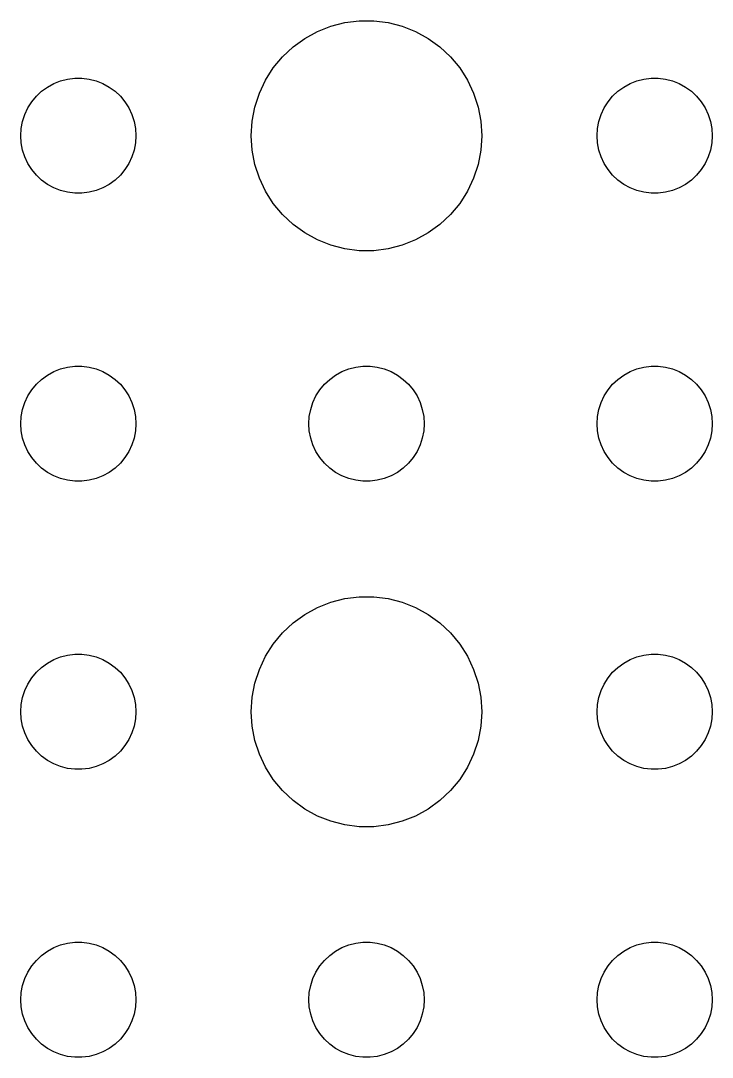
# Model space of a CAD drawing. Header units: metres. Extents: x -112 to 112, y -112 to 112.
# Drawn here: x -39 to -21, y -54 to -27.01 of the extents above; entities that cross this region are included whole.
import ezdxf

# ---------------------------------------------------------------- set-up
doc = ezdxf.new("R2010")
doc.units = ezdxf.units.M

msp = doc.modelspace()

# ---------------------------------------------------------------- linework, layer by layer
for p, q in [((-31.2773, -27.2855), (-30.927, -27.1468)), ((-30.927, -27.1468), (-30.5621, -27.0531)), ((-30.5621, -27.0531), (-30.1884, -27.0059)), ((-30.1884, -27.0059), (-29.8116, -27.0059)), ((-29.8116, -27.0059), (-29.4379, -27.0531)), ((-29.4379, -27.0531), (-29.0729, -27.1468)), ((-29.0729, -27.1468), (-28.7227, -27.2855)), ((-31.9123, -27.6884), (-31.6075, -27.467)), ((-31.6075, -27.467), (-31.2773, -27.2855)), ((-28.7227, -27.2855), (-28.3925, -27.467)), ((-28.3925, -27.467), (-28.0877, -27.6884)), ((-32.1869, -27.9464), (-31.9123, -27.6884)), ((-28.0877, -27.6884), (-27.8131, -27.9464)), ((-32.427, -28.2366), (-32.1869, -27.9464)), ((-27.8131, -27.9464), (-27.5729, -28.2366)), ((-32.6289, -28.5547), (-32.427, -28.2366)), ((-27.5729, -28.2366), (-27.3711, -28.5547)), ((-38.1387, -28.6427), (-37.9635, -28.5734)), ((-37.9635, -28.5734), (-37.7811, -28.5266)), ((-37.7811, -28.5266), (-37.5942, -28.503)), ((-37.5942, -28.503), (-37.4058, -28.503)), ((-37.4058, -28.503), (-37.2189, -28.5266)), ((-37.2189, -28.5266), (-37.0365, -28.5734)), ((-37.0365, -28.5734), (-36.8613, -28.6427)), ((-32.7893, -28.8956), (-32.6289, -28.5547)), ((-27.3711, -28.5547), (-27.2107, -28.8956)), ((-23.1387, -28.6427), (-22.9635, -28.5734)), ((-22.9635, -28.5734), (-22.7811, -28.5266)), ((-22.7811, -28.5266), (-22.5942, -28.503)), ((-22.5942, -28.503), (-22.4058, -28.503)), ((-22.4058, -28.503), (-22.2189, -28.5266)), ((-22.2189, -28.5266), (-22.0365, -28.5734)), ((-22.0365, -28.5734), (-21.8613, -28.6427)), ((-38.5934, -28.9732), (-38.4561, -28.8442)), ((-38.4561, -28.8442), (-38.3037, -28.7335)), ((-38.3037, -28.7335), (-38.1387, -28.6427)), ((-36.8613, -28.6427), (-36.6963, -28.7335)), ((-36.6963, -28.7335), (-36.5439, -28.8442)), ((-36.5439, -28.8442), (-36.4065, -28.9732)), ((-23.5934, -28.9732), (-23.4561, -28.8442)), ((-23.4561, -28.8442), (-23.3037, -28.7335)), ((-23.3037, -28.7335), (-23.1387, -28.6427)), ((-21.8613, -28.6427), (-21.6963, -28.7335)), ((-21.6963, -28.7335), (-21.5439, -28.8442)), ((-21.5439, -28.8442), (-21.4065, -28.9732)), ((-38.8145, -29.2774), (-38.7135, -29.1183)), ((-38.7135, -29.1183), (-38.5934, -28.9732)), ((-36.4065, -28.9732), (-36.2865, -29.1183)), ((-36.2865, -29.1183), (-36.1855, -29.2774)), ((-32.9057, -29.2539), (-32.7893, -28.8956)), ((-27.2107, -28.8956), (-27.0942, -29.2539)), ((-23.8145, -29.2774), (-23.7135, -29.1183)), ((-23.7135, -29.1183), (-23.5934, -28.9732)), ((-21.4065, -28.9732), (-21.2865, -29.1183)), ((-21.2865, -29.1183), (-21.1855, -29.2774)), ((-38.8947, -29.4478), (-38.8145, -29.2774)), ((-36.1855, -29.2774), (-36.1053, -29.4478)), ((-32.9763, -29.624), (-32.9057, -29.2539)), ((-27.0942, -29.2539), (-27.0237, -29.624)), ((-23.8947, -29.4478), (-23.8145, -29.2774)), ((-21.1855, -29.2774), (-21.1053, -29.4478)), ((-38.9882, -29.812), (-38.9529, -29.627)), ((-38.9529, -29.627), (-38.8947, -29.4478)), ((-36.1053, -29.4478), (-36.0471, -29.627)), ((-36.0471, -29.627), (-36.0118, -29.812)), ((-33, -30), (-32.9763, -29.624)), ((-27.0237, -29.624), (-27, -30)), ((-23.9882, -29.812), (-23.9529, -29.627)), ((-23.9529, -29.627), (-23.8947, -29.4478)), ((-21.1053, -29.4478), (-21.0471, -29.627)), ((-21.0471, -29.627), (-21.0118, -29.812)), ((-39, -30), (-38.9882, -29.812)), ((-36.0118, -29.812), (-36, -30)), ((-24, -30), (-23.9882, -29.812)), ((-21.0118, -29.812), (-21, -30)), ((-38.9882, -30.188), (-39, -30)), ((-38.9529, -30.373), (-38.9882, -30.188)), ((-36.0118, -30.188), (-36.0471, -30.373)), ((-36, -30), (-36.0118, -30.188)), ((-32.9763, -30.376), (-33, -30)), ((-27, -30), (-27.0237, -30.376)), ((-23.9882, -30.188), (-24, -30)), ((-23.9529, -30.373), (-23.9882, -30.188)), ((-21.0118, -30.188), (-21.0471, -30.373)), ((-21, -30), (-21.0118, -30.188)), ((-38.8947, -30.5522), (-38.9529, -30.373)), ((-36.0471, -30.373), (-36.1053, -30.5522)), ((-32.9057, -30.7461), (-32.9763, -30.376)), ((-27.0237, -30.376), (-27.0942, -30.7461)), ((-23.8947, -30.5522), (-23.9529, -30.373)), ((-21.0471, -30.373), (-21.1053, -30.5522)), ((-38.8145, -30.7226), (-38.8947, -30.5522)), ((-38.7135, -30.8817), (-38.8145, -30.7226)), ((-36.1855, -30.7226), (-36.2865, -30.8817)), ((-36.1053, -30.5522), (-36.1855, -30.7226)), ((-32.7893, -31.1044), (-32.9057, -30.7461)), ((-27.0942, -30.7461), (-27.2107, -31.1044)), ((-23.8145, -30.7226), (-23.8947, -30.5522)), ((-23.7135, -30.8817), (-23.8145, -30.7226)), ((-21.1855, -30.7226), (-21.2865, -30.8817)), ((-21.1053, -30.5522), (-21.1855, -30.7226)), ((-38.5934, -31.0268), (-38.7135, -30.8817)), ((-38.4561, -31.1558), (-38.5934, -31.0268)), ((-36.4065, -31.0268), (-36.5439, -31.1558)), ((-36.2865, -30.8817), (-36.4065, -31.0268)), ((-23.5934, -31.0268), (-23.7135, -30.8817)), ((-23.4561, -31.1558), (-23.5934, -31.0268)), ((-21.4065, -31.0268), (-21.5439, -31.1558)), ((-21.2865, -30.8817), (-21.4065, -31.0268)), ((-38.3037, -31.2665), (-38.4561, -31.1558)), ((-38.1387, -31.3572), (-38.3037, -31.2665)), ((-36.6963, -31.2665), (-36.8613, -31.3572)), ((-36.5439, -31.1558), (-36.6963, -31.2665)), ((-32.6289, -31.4453), (-32.7893, -31.1044)), ((-27.2107, -31.1044), (-27.3711, -31.4453)), ((-23.3037, -31.2665), (-23.4561, -31.1558)), ((-23.1387, -31.3572), (-23.3037, -31.2665)), ((-21.6963, -31.2665), (-21.8613, -31.3572)), ((-21.5439, -31.1558), (-21.6963, -31.2665)), ((-37.9635, -31.4266), (-38.1387, -31.3572)), ((-37.7811, -31.4734), (-37.9635, -31.4266)), ((-37.5942, -31.497), (-37.7811, -31.4734)), ((-37.4058, -31.497), (-37.5942, -31.497)), ((-37.2189, -31.4734), (-37.4058, -31.497)), ((-37.0365, -31.4266), (-37.2189, -31.4734)), ((-36.8613, -31.3572), (-37.0365, -31.4266)), ((-32.427, -31.7634), (-32.6289, -31.4453)), ((-27.3711, -31.4453), (-27.5729, -31.7634)), ((-22.9635, -31.4266), (-23.1387, -31.3572)), ((-22.7811, -31.4734), (-22.9635, -31.4266)), ((-22.5942, -31.497), (-22.7811, -31.4734)), ((-22.4058, -31.497), (-22.5942, -31.497)), ((-22.2189, -31.4734), (-22.4058, -31.497)), ((-22.0365, -31.4266), (-22.2189, -31.4734)), ((-21.8613, -31.3572), (-22.0365, -31.4266)), ((-32.1869, -32.0536), (-32.427, -31.7634)), ((-27.5729, -31.7634), (-27.8131, -32.0536)), ((-31.9123, -32.3115), (-32.1869, -32.0536)), ((-27.8131, -32.0536), (-28.0877, -32.3115)), ((-31.6075, -32.533), (-31.9123, -32.3115)), ((-28.0877, -32.3115), (-28.3925, -32.533)), ((-31.2773, -32.7145), (-31.6075, -32.533)), ((-28.3925, -32.533), (-28.7227, -32.7145)), ((-30.927, -32.8532), (-31.2773, -32.7145)), ((-30.5621, -32.9469), (-30.927, -32.8532)), ((-29.0729, -32.8532), (-29.4379, -32.9469)), ((-28.7227, -32.7145), (-29.0729, -32.8532)), ((-30.1884, -32.9941), (-30.5621, -32.9469)), ((-29.8116, -32.9941), (-30.1884, -32.9941)), ((-29.4379, -32.9469), (-29.8116, -32.9941)), ((-38.3037, -36.2335), (-38.1387, -36.1428)), ((-38.1387, -36.1428), (-37.9635, -36.0734)), ((-37.9635, -36.0734), (-37.7811, -36.0266)), ((-37.7811, -36.0266), (-37.5942, -36.003)), ((-37.5942, -36.003), (-37.4058, -36.003)), ((-37.4058, -36.003), (-37.2189, -36.0266)), ((-37.2189, -36.0266), (-37.0365, -36.0734)), ((-37.0365, -36.0734), (-36.8613, -36.1428)), ((-36.8613, -36.1428), (-36.6963, -36.2335)), ((-30.8037, -36.2335), (-30.6387, -36.1428)), ((-30.6387, -36.1428), (-30.4635, -36.0734)), ((-30.4635, -36.0734), (-30.2811, -36.0266)), ((-30.2811, -36.0266), (-30.0942, -36.003)), ((-30.0942, -36.003), (-29.9058, -36.003)), ((-29.9058, -36.003), (-29.7189, -36.0266)), ((-29.7189, -36.0266), (-29.5365, -36.0734)), ((-29.5365, -36.0734), (-29.3613, -36.1428)), ((-29.3613, -36.1428), (-29.1963, -36.2335)), ((-23.3037, -36.2335), (-23.1387, -36.1428)), ((-23.1387, -36.1428), (-22.9635, -36.0734)), ((-22.9635, -36.0734), (-22.7811, -36.0266)), ((-22.7811, -36.0266), (-22.5942, -36.003)), ((-22.5942, -36.003), (-22.4058, -36.003)), ((-22.4058, -36.003), (-22.2189, -36.0266)), ((-22.2189, -36.0266), (-22.0365, -36.0734)), ((-22.0365, -36.0734), (-21.8613, -36.1428)), ((-21.8613, -36.1428), (-21.6963, -36.2335)), ((-38.5934, -36.4732), (-38.4561, -36.3442)), ((-38.4561, -36.3442), (-38.3037, -36.2335)), ((-36.6963, -36.2335), (-36.5439, -36.3442)), ((-36.5439, -36.3442), (-36.4065, -36.4732)), ((-31.0934, -36.4732), (-30.9561, -36.3442)), ((-30.9561, -36.3442), (-30.8037, -36.2335)), ((-29.1963, -36.2335), (-29.0439, -36.3442)), ((-29.0439, -36.3442), (-28.9065, -36.4732)), ((-23.5934, -36.4732), (-23.4561, -36.3442)), ((-23.4561, -36.3442), (-23.3037, -36.2335)), ((-21.6963, -36.2335), (-21.5439, -36.3442)), ((-21.5439, -36.3442), (-21.4065, -36.4732)), ((-38.8145, -36.7774), (-38.7135, -36.6183)), ((-38.7135, -36.6183), (-38.5934, -36.4732)), ((-36.4065, -36.4732), (-36.2865, -36.6183)), ((-36.2865, -36.6183), (-36.1855, -36.7774)), ((-31.3145, -36.7774), (-31.2135, -36.6183)), ((-31.2135, -36.6183), (-31.0934, -36.4732)), ((-28.9065, -36.4732), (-28.7865, -36.6183)), ((-28.7865, -36.6183), (-28.6855, -36.7774)), ((-23.8145, -36.7774), (-23.7135, -36.6183)), ((-23.7135, -36.6183), (-23.5934, -36.4732)), ((-21.4065, -36.4732), (-21.2865, -36.6183)), ((-21.2865, -36.6183), (-21.1855, -36.7774)), ((-38.9529, -37.127), (-38.8947, -36.9478)), ((-38.8947, -36.9478), (-38.8145, -36.7774)), ((-36.1855, -36.7774), (-36.1053, -36.9478)), ((-36.1053, -36.9478), (-36.0471, -37.127)), ((-31.4529, -37.127), (-31.3947, -36.9478)), ((-31.3947, -36.9478), (-31.3145, -36.7774)), ((-28.6855, -36.7774), (-28.6053, -36.9478)), ((-28.6053, -36.9478), (-28.5471, -37.127)), ((-23.9529, -37.127), (-23.8947, -36.9478)), ((-23.8947, -36.9478), (-23.8145, -36.7774)), ((-21.1855, -36.7774), (-21.1053, -36.9478)), ((-21.1053, -36.9478), (-21.0471, -37.127)), ((-38.9882, -37.312), (-38.9529, -37.127)), ((-36.0471, -37.127), (-36.0118, -37.312)), ((-31.4882, -37.312), (-31.4529, -37.127)), ((-28.5471, -37.127), (-28.5118, -37.312)), ((-23.9882, -37.312), (-23.9529, -37.127)), ((-21.0471, -37.127), (-21.0118, -37.312)), ((-39, -37.5), (-38.9882, -37.312)), ((-38.9882, -37.688), (-39, -37.5)), ((-36.0118, -37.312), (-36, -37.5)), ((-36, -37.5), (-36.0118, -37.688)), ((-31.5, -37.5), (-31.4882, -37.312)), ((-31.4882, -37.688), (-31.5, -37.5)), ((-28.5118, -37.312), (-28.5, -37.5)), ((-28.5, -37.5), (-28.5118, -37.688)), ((-24, -37.5), (-23.9882, -37.312)), ((-23.9882, -37.688), (-24, -37.5)), ((-21.0118, -37.312), (-21, -37.5)), ((-21, -37.5), (-21.0118, -37.688)), ((-38.9529, -37.873), (-38.9882, -37.688)), ((-36.0118, -37.688), (-36.0471, -37.873)), ((-31.4529, -37.873), (-31.4882, -37.688)), ((-28.5118, -37.688), (-28.5471, -37.873)), ((-23.9529, -37.873), (-23.9882, -37.688)), ((-21.0118, -37.688), (-21.0471, -37.873)), ((-38.8947, -38.0522), (-38.9529, -37.873)), ((-38.8145, -38.2226), (-38.8947, -38.0522)), ((-36.1053, -38.0522), (-36.1855, -38.2226)), ((-36.0471, -37.873), (-36.1053, -38.0522)), ((-31.3947, -38.0522), (-31.4529, -37.873)), ((-31.3145, -38.2226), (-31.3947, -38.0522)), ((-28.6053, -38.0522), (-28.6855, -38.2226)), ((-28.5471, -37.873), (-28.6053, -38.0522)), ((-23.8947, -38.0522), (-23.9529, -37.873)), ((-23.8145, -38.2226), (-23.8947, -38.0522)), ((-21.1053, -38.0522), (-21.1855, -38.2226)), ((-21.0471, -37.873), (-21.1053, -38.0522)), ((-38.7135, -38.3817), (-38.8145, -38.2226)), ((-36.1855, -38.2226), (-36.2865, -38.3817)), ((-31.2135, -38.3817), (-31.3145, -38.2226)), ((-28.6855, -38.2226), (-28.7865, -38.3817)), ((-23.7135, -38.3817), (-23.8145, -38.2226)), ((-21.1855, -38.2226), (-21.2865, -38.3817)), ((-38.5934, -38.5268), (-38.7135, -38.3817)), ((-38.4561, -38.6558), (-38.5934, -38.5268)), ((-36.4065, -38.5268), (-36.5439, -38.6558)), ((-36.2865, -38.3817), (-36.4065, -38.5268)), ((-31.0934, -38.5268), (-31.2135, -38.3817)), ((-30.9561, -38.6558), (-31.0934, -38.5268)), ((-28.9065, -38.5268), (-29.0439, -38.6558)), ((-28.7865, -38.3817), (-28.9065, -38.5268)), ((-23.5934, -38.5268), (-23.7135, -38.3817)), ((-23.4561, -38.6558), (-23.5934, -38.5268)), ((-21.4065, -38.5268), (-21.5439, -38.6558)), ((-21.2865, -38.3817), (-21.4065, -38.5268)), ((-38.3037, -38.7665), (-38.4561, -38.6558)), ((-38.1387, -38.8572), (-38.3037, -38.7665)), ((-37.9635, -38.9266), (-38.1387, -38.8572)), ((-36.8613, -38.8572), (-37.0365, -38.9266)), ((-36.6963, -38.7665), (-36.8613, -38.8572)), ((-36.5439, -38.6558), (-36.6963, -38.7665)), ((-30.8037, -38.7665), (-30.9561, -38.6558)), ((-30.6387, -38.8572), (-30.8037, -38.7665)), ((-30.4635, -38.9266), (-30.6387, -38.8572)), ((-29.3613, -38.8572), (-29.5365, -38.9266)), ((-29.1963, -38.7665), (-29.3613, -38.8572)), ((-29.0439, -38.6558), (-29.1963, -38.7665)), ((-23.3037, -38.7665), (-23.4561, -38.6558)), ((-23.1387, -38.8572), (-23.3037, -38.7665)), ((-22.9635, -38.9266), (-23.1387, -38.8572)), ((-21.8613, -38.8572), (-22.0365, -38.9266)), ((-21.6963, -38.7665), (-21.8613, -38.8572)), ((-21.5439, -38.6558), (-21.6963, -38.7665)), ((-37.7811, -38.9734), (-37.9635, -38.9266)), ((-37.5942, -38.997), (-37.7811, -38.9734)), ((-37.4058, -38.997), (-37.5942, -38.997)), ((-37.2189, -38.9734), (-37.4058, -38.997)), ((-37.0365, -38.9266), (-37.2189, -38.9734)), ((-30.2811, -38.9734), (-30.4635, -38.9266)), ((-30.0942, -38.997), (-30.2811, -38.9734)), ((-29.9058, -38.997), (-30.0942, -38.997)), ((-29.7189, -38.9734), (-29.9058, -38.997)), ((-29.5365, -38.9266), (-29.7189, -38.9734)), ((-22.7811, -38.9734), (-22.9635, -38.9266)), ((-22.5942, -38.997), (-22.7811, -38.9734)), ((-22.4058, -38.997), (-22.5942, -38.997)), ((-22.2189, -38.9734), (-22.4058, -38.997)), ((-22.0365, -38.9266), (-22.2189, -38.9734)), ((-30.927, -42.1468), (-30.5621, -42.0531)), ((-30.5621, -42.0531), (-30.1884, -42.0059)), ((-30.1884, -42.0059), (-29.8116, -42.0059)), ((-29.8116, -42.0059), (-29.4379, -42.0531)), ((-29.4379, -42.0531), (-29.0729, -42.1468)), ((-31.6075, -42.467), (-31.2773, -42.2855)), ((-31.2773, -42.2855), (-30.927, -42.1468)), ((-29.0729, -42.1468), (-28.7227, -42.2855)), ((-28.7227, -42.2855), (-28.3925, -42.467)), ((-31.9123, -42.6885), (-31.6075, -42.467)), ((-28.3925, -42.467), (-28.0877, -42.6885)), ((-32.1869, -42.9464), (-31.9123, -42.6885)), ((-28.0877, -42.6885), (-27.8131, -42.9464)), ((-32.427, -43.2366), (-32.1869, -42.9464)), ((-27.8131, -42.9464), (-27.5729, -43.2366)), ((-32.6289, -43.5547), (-32.427, -43.2366)), ((-27.5729, -43.2366), (-27.3711, -43.5547)), ((-38.3037, -43.7335), (-38.1387, -43.6428)), ((-38.1387, -43.6428), (-37.9635, -43.5734)), ((-37.9635, -43.5734), (-37.7811, -43.5266)), ((-37.7811, -43.5266), (-37.5942, -43.503)), ((-37.5942, -43.503), (-37.4058, -43.503)), ((-37.4058, -43.503), (-37.2189, -43.5266)), ((-37.2189, -43.5266), (-37.0365, -43.5734)), ((-37.0365, -43.5734), (-36.8613, -43.6428)), ((-36.8613, -43.6428), (-36.6963, -43.7335)), ((-32.7893, -43.8956), (-32.6289, -43.5547)), ((-27.3711, -43.5547), (-27.2107, -43.8956)), ((-23.3037, -43.7335), (-23.1387, -43.6428)), ((-23.1387, -43.6428), (-22.9635, -43.5734)), ((-22.9635, -43.5734), (-22.7811, -43.5266)), ((-22.7811, -43.5266), (-22.5942, -43.503)), ((-22.5942, -43.503), (-22.4058, -43.503)), ((-22.4058, -43.503), (-22.2189, -43.5266)), ((-22.2189, -43.5266), (-22.0365, -43.5734)), ((-22.0365, -43.5734), (-21.8613, -43.6428)), ((-21.8613, -43.6428), (-21.6963, -43.7335)), ((-38.7135, -44.1183), (-38.5934, -43.9732)), ((-38.5934, -43.9732), (-38.4561, -43.8442)), ((-38.4561, -43.8442), (-38.3037, -43.7335)), ((-36.6963, -43.7335), (-36.5439, -43.8442)), ((-36.5439, -43.8442), (-36.4065, -43.9732)), ((-36.4065, -43.9732), (-36.2865, -44.1183)), ((-32.9057, -44.2539), (-32.7893, -43.8956)), ((-27.2107, -43.8956), (-27.0942, -44.2539)), ((-23.7135, -44.1183), (-23.5934, -43.9732)), ((-23.5934, -43.9732), (-23.4561, -43.8442)), ((-23.4561, -43.8442), (-23.3037, -43.7335)), ((-21.6963, -43.7335), (-21.5439, -43.8442)), ((-21.5439, -43.8442), (-21.4065, -43.9732)), ((-21.4065, -43.9732), (-21.2865, -44.1183)), ((-38.8145, -44.2774), (-38.7135, -44.1183)), ((-36.2865, -44.1183), (-36.1855, -44.2774)), ((-32.9763, -44.624), (-32.9057, -44.2539)), ((-27.0942, -44.2539), (-27.0237, -44.624)), ((-23.8145, -44.2774), (-23.7135, -44.1183)), ((-21.2865, -44.1183), (-21.1855, -44.2774)), ((-38.9529, -44.627), (-38.8947, -44.4478)), ((-38.8947, -44.4478), (-38.8145, -44.2774)), ((-36.1855, -44.2774), (-36.1053, -44.4478)), ((-36.1053, -44.4478), (-36.0471, -44.627)), ((-23.9529, -44.627), (-23.8947, -44.4478)), ((-23.8947, -44.4478), (-23.8145, -44.2774)), ((-21.1855, -44.2774), (-21.1053, -44.4478)), ((-21.1053, -44.4478), (-21.0471, -44.627)), ((-38.9882, -44.812), (-38.9529, -44.627)), ((-36.0471, -44.627), (-36.0118, -44.812)), ((-33, -45), (-32.9763, -44.624)), ((-27.0237, -44.624), (-27, -45)), ((-23.9882, -44.812), (-23.9529, -44.627)), ((-21.0471, -44.627), (-21.0118, -44.812)), ((-39, -45), (-38.9882, -44.812)), ((-38.9882, -45.188), (-39, -45)), ((-36.0118, -44.812), (-36, -45)), ((-36, -45), (-36.0118, -45.188)), ((-32.9763, -45.376), (-33, -45)), ((-27, -45), (-27.0237, -45.376)), ((-24, -45), (-23.9882, -44.812)), ((-23.9882, -45.188), (-24, -45)), ((-21.0118, -44.812), (-21, -45)), ((-21, -45), (-21.0118, -45.188)), ((-38.9529, -45.373), (-38.9882, -45.188)), ((-36.0118, -45.188), (-36.0471, -45.373)), ((-23.9529, -45.373), (-23.9882, -45.188)), ((-21.0118, -45.188), (-21.0471, -45.373)), ((-38.8947, -45.5522), (-38.9529, -45.373)), ((-38.8145, -45.7226), (-38.8947, -45.5522)), ((-36.1053, -45.5522), (-36.1855, -45.7226)), ((-36.0471, -45.373), (-36.1053, -45.5522)), ((-32.9057, -45.7461), (-32.9763, -45.376)), ((-27.0237, -45.376), (-27.0942, -45.7461)), ((-23.8947, -45.5522), (-23.9529, -45.373)), ((-23.8145, -45.7226), (-23.8947, -45.5522)), ((-21.1053, -45.5522), (-21.1855, -45.7226)), ((-21.0471, -45.373), (-21.1053, -45.5522)), ((-38.7135, -45.8817), (-38.8145, -45.7226)), ((-38.5934, -46.0268), (-38.7135, -45.8817)), ((-36.2865, -45.8817), (-36.4065, -46.0268)), ((-36.1855, -45.7226), (-36.2865, -45.8817)), ((-32.7893, -46.1044), (-32.9057, -45.7461)), ((-27.0942, -45.7461), (-27.2107, -46.1044)), ((-23.7135, -45.8817), (-23.8145, -45.7226)), ((-23.5934, -46.0268), (-23.7135, -45.8817)), ((-21.2865, -45.8817), (-21.4065, -46.0268)), ((-21.1855, -45.7226), (-21.2865, -45.8817)), ((-38.4561, -46.1558), (-38.5934, -46.0268)), ((-36.4065, -46.0268), (-36.5439, -46.1558)), ((-32.6289, -46.4453), (-32.7893, -46.1044)), ((-27.2107, -46.1044), (-27.3711, -46.4453)), ((-23.4561, -46.1558), (-23.5934, -46.0268)), ((-21.4065, -46.0268), (-21.5439, -46.1558)), ((-38.3037, -46.2665), (-38.4561, -46.1558)), ((-38.1387, -46.3572), (-38.3037, -46.2665)), ((-37.9635, -46.4266), (-38.1387, -46.3572)), ((-36.8613, -46.3572), (-37.0365, -46.4266)), ((-36.6963, -46.2665), (-36.8613, -46.3572)), ((-36.5439, -46.1558), (-36.6963, -46.2665)), ((-23.3037, -46.2665), (-23.4561, -46.1558)), ((-23.1387, -46.3572), (-23.3037, -46.2665)), ((-22.9635, -46.4266), (-23.1387, -46.3572)), ((-21.8613, -46.3572), (-22.0365, -46.4266)), ((-21.6963, -46.2665), (-21.8613, -46.3572)), ((-21.5439, -46.1558), (-21.6963, -46.2665)), ((-37.7811, -46.4734), (-37.9635, -46.4266)), ((-37.5942, -46.497), (-37.7811, -46.4734)), ((-37.4058, -46.497), (-37.5942, -46.497)), ((-37.2189, -46.4734), (-37.4058, -46.497)), ((-37.0365, -46.4266), (-37.2189, -46.4734)), ((-32.427, -46.7634), (-32.6289, -46.4453)), ((-27.3711, -46.4453), (-27.5729, -46.7634)), ((-22.7811, -46.4734), (-22.9635, -46.4266)), ((-22.5942, -46.497), (-22.7811, -46.4734)), ((-22.4058, -46.497), (-22.5942, -46.497)), ((-22.2189, -46.4734), (-22.4058, -46.497)), ((-22.0365, -46.4266), (-22.2189, -46.4734)), ((-32.1869, -47.0536), (-32.427, -46.7634)), ((-27.5729, -46.7634), (-27.8131, -47.0536)), ((-31.9123, -47.3115), (-32.1869, -47.0536)), ((-27.8131, -47.0536), (-28.0877, -47.3115)), ((-31.6075, -47.533), (-31.9123, -47.3115)), ((-28.0877, -47.3115), (-28.3925, -47.533)), ((-31.2773, -47.7145), (-31.6075, -47.533)), ((-30.927, -47.8532), (-31.2773, -47.7145)), ((-28.7227, -47.7145), (-29.0729, -47.8532)), ((-28.3925, -47.533), (-28.7227, -47.7145)), ((-30.5621, -47.9469), (-30.927, -47.8532)), ((-30.1884, -47.9941), (-30.5621, -47.9469)), ((-29.8116, -47.9941), (-30.1884, -47.9941)), ((-29.4379, -47.9469), (-29.8116, -47.9941)), ((-29.0729, -47.8532), (-29.4379, -47.9469)), ((-37.7811, -51.0266), (-37.5942, -51.003)), ((-37.5942, -51.003), (-37.4058, -51.003)), ((-37.4058, -51.003), (-37.2189, -51.0266)), ((-30.2811, -51.0266), (-30.0942, -51.003)), ((-30.0942, -51.003), (-29.9058, -51.003)), ((-29.9058, -51.003), (-29.7189, -51.0266)), ((-22.7811, -51.0266), (-22.5942, -51.003)), ((-22.5942, -51.003), (-22.4058, -51.003)), ((-22.4058, -51.003), (-22.2189, -51.0266)), ((-38.4561, -51.3442), (-38.3037, -51.2335)), ((-38.3037, -51.2335), (-38.1387, -51.1428)), ((-38.1387, -51.1428), (-37.9635, -51.0734)), ((-37.9635, -51.0734), (-37.7811, -51.0266)), ((-37.2189, -51.0266), (-37.0365, -51.0734)), ((-37.0365, -51.0734), (-36.8613, -51.1428)), ((-36.8613, -51.1428), (-36.6963, -51.2335)), ((-36.6963, -51.2335), (-36.5439, -51.3442)), ((-30.9561, -51.3442), (-30.8037, -51.2335)), ((-30.8037, -51.2335), (-30.6387, -51.1428)), ((-30.6387, -51.1428), (-30.4635, -51.0734)), ((-30.4635, -51.0734), (-30.2811, -51.0266)), ((-29.7189, -51.0266), (-29.5365, -51.0734)), ((-29.5365, -51.0734), (-29.3613, -51.1428)), ((-29.3613, -51.1428), (-29.1963, -51.2335)), ((-29.1963, -51.2335), (-29.0439, -51.3442)), ((-23.4561, -51.3442), (-23.3037, -51.2335)), ((-23.3037, -51.2335), (-23.1387, -51.1428)), ((-23.1387, -51.1428), (-22.9635, -51.0734)), ((-22.9635, -51.0734), (-22.7811, -51.0266)), ((-22.2189, -51.0266), (-22.0365, -51.0734)), ((-22.0365, -51.0734), (-21.8613, -51.1428)), ((-21.8613, -51.1428), (-21.6963, -51.2335)), ((-21.6963, -51.2335), (-21.5439, -51.3442)), ((-38.7135, -51.6183), (-38.5934, -51.4732)), ((-38.5934, -51.4732), (-38.4561, -51.3442)), ((-36.5439, -51.3442), (-36.4065, -51.4732)), ((-36.4065, -51.4732), (-36.2865, -51.6183)), ((-31.2135, -51.6183), (-31.0934, -51.4732)), ((-31.0934, -51.4732), (-30.9561, -51.3442)), ((-29.0439, -51.3442), (-28.9065, -51.4732)), ((-28.9065, -51.4732), (-28.7865, -51.6183)), ((-23.7135, -51.6183), (-23.5934, -51.4732)), ((-23.5934, -51.4732), (-23.4561, -51.3442)), ((-21.5439, -51.3442), (-21.4065, -51.4732)), ((-21.4065, -51.4732), (-21.2865, -51.6183)), ((-38.8947, -51.9478), (-38.8145, -51.7774)), ((-38.8145, -51.7774), (-38.7135, -51.6183)), ((-36.2865, -51.6183), (-36.1855, -51.7774)), ((-36.1855, -51.7774), (-36.1053, -51.9478)), ((-31.3947, -51.9478), (-31.3145, -51.7774)), ((-31.3145, -51.7774), (-31.2135, -51.6183)), ((-28.7865, -51.6183), (-28.6855, -51.7774)), ((-28.6855, -51.7774), (-28.6053, -51.9478)), ((-23.8947, -51.9478), (-23.8145, -51.7774)), ((-23.8145, -51.7774), (-23.7135, -51.6183)), ((-21.2865, -51.6183), (-21.1855, -51.7774)), ((-21.1855, -51.7774), (-21.1053, -51.9478)), ((-38.9529, -52.127), (-38.8947, -51.9478)), ((-36.1053, -51.9478), (-36.0471, -52.127)), ((-31.4529, -52.127), (-31.3947, -51.9478)), ((-28.6053, -51.9478), (-28.5471, -52.127)), ((-23.9529, -52.127), (-23.8947, -51.9478)), ((-21.1053, -51.9478), (-21.0471, -52.127)), ((-39, -52.5), (-38.9882, -52.312)), ((-38.9882, -52.312), (-38.9529, -52.127)), ((-36.0471, -52.127), (-36.0118, -52.312)), ((-36.0118, -52.312), (-36, -52.5)), ((-31.5, -52.5), (-31.4882, -52.312)), ((-31.4882, -52.312), (-31.4529, -52.127)), ((-28.5471, -52.127), (-28.5118, -52.312)), ((-28.5118, -52.312), (-28.5, -52.5)), ((-24, -52.5), (-23.9882, -52.312)), ((-23.9882, -52.312), (-23.9529, -52.127)), ((-21.0471, -52.127), (-21.0118, -52.312)), ((-21.0118, -52.312), (-21, -52.5)), ((-38.9882, -52.688), (-39, -52.5)), ((-36, -52.5), (-36.0118, -52.688)), ((-31.4882, -52.688), (-31.5, -52.5)), ((-28.5, -52.5), (-28.5118, -52.688)), ((-23.9882, -52.688), (-24, -52.5)), ((-21, -52.5), (-21.0118, -52.688)), ((-38.9529, -52.873), (-38.9882, -52.688)), ((-38.8947, -53.0522), (-38.9529, -52.873)), ((-36.0471, -52.873), (-36.1053, -53.0522)), ((-36.0118, -52.688), (-36.0471, -52.873)), ((-31.4529, -52.873), (-31.4882, -52.688)), ((-31.3947, -53.0522), (-31.4529, -52.873)), ((-28.5471, -52.873), (-28.6053, -53.0522)), ((-28.5118, -52.688), (-28.5471, -52.873)), ((-23.9529, -52.873), (-23.9882, -52.688)), ((-23.8947, -53.0522), (-23.9529, -52.873)), ((-21.0471, -52.873), (-21.1053, -53.0522)), ((-21.0118, -52.688), (-21.0471, -52.873)), ((-38.8145, -53.2226), (-38.8947, -53.0522)), ((-36.1053, -53.0522), (-36.1855, -53.2226)), ((-31.3145, -53.2226), (-31.3947, -53.0522)), ((-28.6053, -53.0522), (-28.6855, -53.2226)), ((-23.8145, -53.2226), (-23.8947, -53.0522)), ((-21.1053, -53.0522), (-21.1855, -53.2226)), ((-38.7135, -53.3817), (-38.8145, -53.2226)), ((-38.5934, -53.5268), (-38.7135, -53.3817)), ((-36.2865, -53.3817), (-36.4065, -53.5268)), ((-36.1855, -53.2226), (-36.2865, -53.3817)), ((-31.2135, -53.3817), (-31.3145, -53.2226)), ((-31.0934, -53.5268), (-31.2135, -53.3817)), ((-28.7865, -53.3817), (-28.9065, -53.5268)), ((-28.6855, -53.2226), (-28.7865, -53.3817)), ((-23.7135, -53.3817), (-23.8145, -53.2226)), ((-23.5934, -53.5268), (-23.7135, -53.3817)), ((-21.2865, -53.3817), (-21.4065, -53.5268)), ((-21.1855, -53.2226), (-21.2865, -53.3817)), ((-38.4561, -53.6558), (-38.5934, -53.5268)), ((-38.3037, -53.7665), (-38.4561, -53.6558)), ((-36.5439, -53.6558), (-36.6963, -53.7665)), ((-36.4065, -53.5268), (-36.5439, -53.6558)), ((-30.9561, -53.6558), (-31.0934, -53.5268)), ((-30.8037, -53.7665), (-30.9561, -53.6558)), ((-29.0439, -53.6558), (-29.1963, -53.7665)), ((-28.9065, -53.5268), (-29.0439, -53.6558)), ((-23.4561, -53.6558), (-23.5934, -53.5268)), ((-23.3037, -53.7665), (-23.4561, -53.6558)), ((-21.5439, -53.6558), (-21.6963, -53.7665)), ((-21.4065, -53.5268), (-21.5439, -53.6558)), ((-38.1387, -53.8572), (-38.3037, -53.7665)), ((-37.9635, -53.9266), (-38.1387, -53.8572)), ((-37.7811, -53.9734), (-37.9635, -53.9266)), ((-37.5942, -53.997), (-37.7811, -53.9734)), ((-37.2189, -53.9734), (-37.4058, -53.997)), ((-37.0365, -53.9266), (-37.2189, -53.9734)), ((-36.8613, -53.8572), (-37.0365, -53.9266)), ((-36.6963, -53.7665), (-36.8613, -53.8572)), ((-30.6387, -53.8572), (-30.8037, -53.7665)), ((-30.4635, -53.9266), (-30.6387, -53.8572)), ((-30.2811, -53.9734), (-30.4635, -53.9266)), ((-30.0942, -53.997), (-30.2811, -53.9734)), ((-29.7189, -53.9734), (-29.9058, -53.997)), ((-29.5365, -53.9266), (-29.7189, -53.9734)), ((-29.3613, -53.8572), (-29.5365, -53.9266)), ((-29.1963, -53.7665), (-29.3613, -53.8572)), ((-23.1387, -53.8572), (-23.3037, -53.7665)), ((-22.9635, -53.9266), (-23.1387, -53.8572)), ((-22.7811, -53.9734), (-22.9635, -53.9266)), ((-22.5942, -53.997), (-22.7811, -53.9734)), ((-22.2189, -53.9734), (-22.4058, -53.997)), ((-22.0365, -53.9266), (-22.2189, -53.9734)), ((-21.8613, -53.8572), (-22.0365, -53.9266)), ((-21.6963, -53.7665), (-21.8613, -53.8572)), ((-37.4058, -53.997), (-37.5942, -53.997)), ((-29.9058, -53.997), (-30.0942, -53.997)), ((-22.4058, -53.997), (-22.5942, -53.997))]:
    msp.add_line(p, q)

doc.saveas('drawing.dxf')
